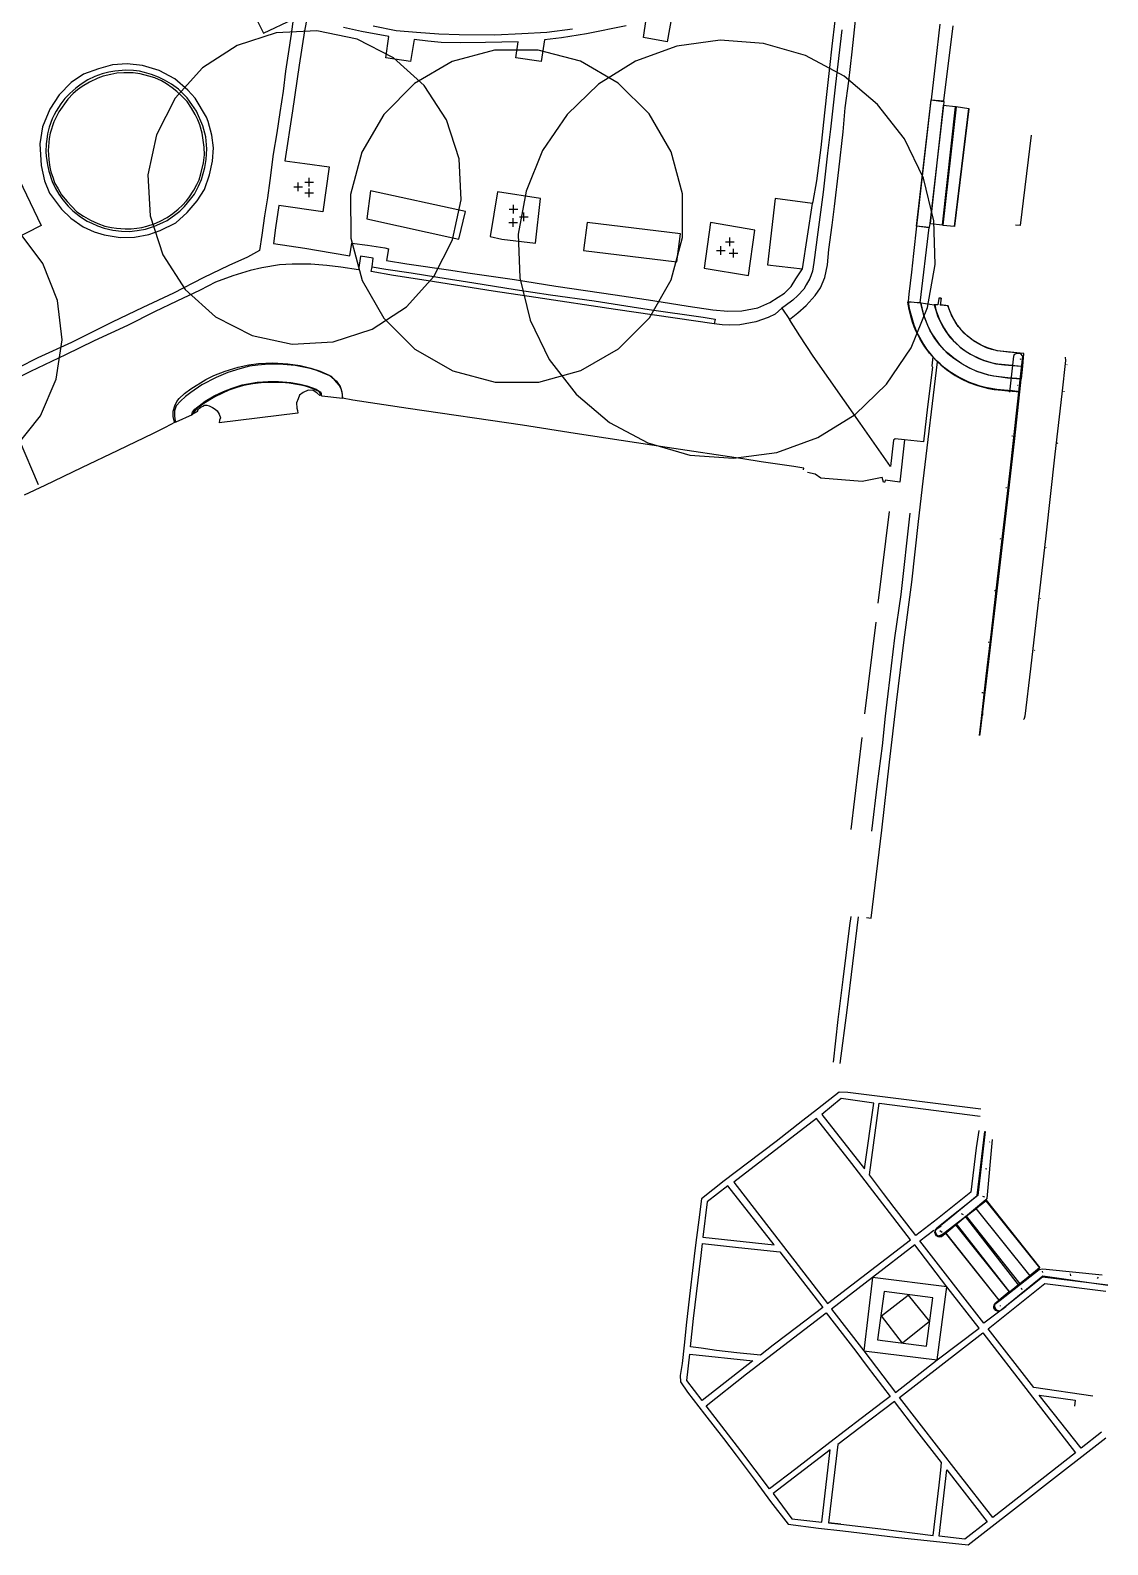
# Model space of a CAD drawing. Header units: metres. Extents: x 353335 to 353543, y 6929896 to 6930115.
# Drawn here: x 353406.55 to 353431.51, y 6930025.22 to 6930060.3 of the extents above; entities that cross this region are included whole.
import ezdxf

# ---------------------------------------------------------------- set-up
doc = ezdxf.new("R2010")
doc.units = ezdxf.units.M
for name, color, linetype in [('01 Overgang i belegg', 7, 'Continuous'), ('02 Trekkekum', 7, 'Continuous'), ('03 Benk', 7, 'Continuous'), ('04 Plantekasser bunn', 7, 'Continuous'), ('04 Plantekasser topp', 7, 'Continuous'), ('05 Dører', 7, 'Continuous'), ('5002 Fasadeliv_fortau', 7, 'Continuous'), ('5051 TrappBygg', 7, 'Continuous'), ('6002 MurLoddrett', 7, 'Continuous'), ('6013 Annet gjerde', 7, 'Continuous'), ('6113 Tre_dryppsone', 7, 'Continuous'), ('6113 Tre_stamme', 7, 'Continuous'), ('7038 Topp kantstein bakkant', 7, 'Continuous'), ('8253 Sluk_rist', 7, 'Continuous')]:
    doc.layers.add(name, color=color, linetype=linetype)

msp = doc.modelspace()

# ---------------------------------------------------------------- linework, layer by layer
at = {"layer": '01 Overgang i belegg', "color": 21, "true_color": 0xff9f80}
for p, q in [((353426.448, 6930049.149, 3.719), (353426.19, 6930047.032, 3.768)), ((353425.884, 6930044.467, 3.79), (353426.149, 6930046.591, 3.789)), ((353425.569, 6930041.784, 3.808), (353425.824, 6930043.915, 3.798))]:
    msp.add_line(p, q, dxfattribs=at)
for points in [[(353424.673, 6930056.285, 3.62), (353424.689, 6930056.327, 3.634), (353424.775, 6930056.809, 3.663), (353424.877, 6930057.58, 3.693), (353424.938, 6930058.164, 3.711), (353425.004, 6930058.807, 3.722), (353425.075, 6930059.434, 3.733), (353425.131, 6930059.928, 3.746), (353425.198, 6930060.517, 3.764), (353425.279, 6930061.167, 3.788), (353425.334, 6930061.708, 3.811), (353425.372, 6930062.132, 3.828), (353425.385, 6930062.249, 3.835), (353425.374, 6930062.266, 3.836), (353425.374, 6930062.441, 3.84), (353425.356, 6930062.549, 3.836), (353425.415, 6930063.041, 3.852)], [(353411.478, 6930061.181, 3.477), (353411.951, 6930060.229, 3.452), (353412.641, 6930060.554, 3.476), (353412.596, 6930060.206, 3.469), (353412.525, 6930059.747, 3.453), (353412.462, 6930059.349, 3.443), (353412.407, 6930058.882, 3.424), (353412.332, 6930058.392, 3.411), (353412.262, 6930057.92, 3.391), (353412.18, 6930057.427, 3.382), (353412.099, 6930056.819, 3.378), (353412.042, 6930056.414, 3.373), (353411.976, 6930055.995, 3.338), (353411.911, 6930055.554, 3.318), (353411.858, 6930055.195, 3.305), (353411.578, 6930055.04, 3.295), (353411.152, 6930054.85, 3.288), (353410.551, 6930054.564, 3.267), (353409.867, 6930054.206, 3.24), (353409.153, 6930053.874, 3.218), (353408.447, 6930053.534, 3.2), (353407.501, 6930053.065, 3.175), (353406.722, 6930052.711, 3.155), (353406.264, 6930052.481, 3.117)], [(353412.967, 6930060.596, 3.479), (353412.905, 6930060.281, 3.475), (353412.78, 6930059.488, 3.45), (353412.627, 6930058.43, 3.419), (353412.447, 6930057.27, 3.379), (353412.91, 6930057.213, 3.382), (353413.476, 6930057.134, 3.403), (353413.331, 6930056.089, 3.354), (353412.305, 6930056.24, 3.357), (353412.227, 6930055.722, 3.329), (353412.181, 6930055.358, 3.313), (353412.91, 6930055.251, 3.317), (353413.541, 6930055.145, 3.323), (353413.953, 6930055.075, 3.32), (353414.001, 6930055.368, 3.337), (353414.366, 6930055.318, 3.337), (353414.761, 6930055.255, 3.344), (353414.852, 6930055.231, 3.347), (353414.805, 6930054.962, 3.332), (353415.274, 6930054.888, 3.343), (353416.295, 6930054.739, 3.353), (353416.689, 6930054.675, 3.354), (353417.765, 6930054.521, 3.382), (353418.728, 6930054.372, 3.393), (353420.099, 6930054.169, 3.42), (353420.97, 6930054.04, 3.439), (353421.796, 6930053.91, 3.456), (353422.363, 6930053.82, 3.482), (353422.709, 6930053.79, 3.497), (353423.038, 6930053.8, 3.515), (353423.409, 6930053.865, 3.536), (353423.688, 6930053.992, 3.548), (353423.881, 6930054.115, 3.557), (353424.021, 6930054.204, 3.561), (353424.179, 6930054.361, 3.568), (353424.284, 6930054.538, 3.574), (353424.442, 6930054.774, 3.574)], [(353420.355, 6930060.402, 3.618), (353419.433, 6930060.21, 3.595), (353418.861, 6930060.117, 3.576), (353418.46, 6930060.074, 3.56), (353418.384, 6930059.575, 3.542), (353417.799, 6930059.659, 3.534), (353417.85, 6930060.026, 3.553), (353417.093, 6930060.014, 3.538), (353416.508, 6930060.004, 3.528), (353416.069, 6930060.015, 3.515), (353415.76, 6930060.046, 3.511), (353415.443, 6930060.08, 3.507), (353415.357, 6930059.572, 3.492), (353414.789, 6930059.657, 3.488), (353414.854, 6930060.153, 3.5), (353414.225, 6930060.266, 3.496), (353413.805, 6930060.357, 3.493)], [(353421.43, 6930060.717, 3.645), (353421.303, 6930060.026, 3.635), (353420.756, 6930060.127, 3.626), (353420.822, 6930060.555, 3.656)], [(353425.35, 6930060.307, 3.773), (353425.21, 6930059.05, 3.738), (353425.092, 6930058.007, 3.711), (353425.021, 6930057.446, 3.687), (353424.917, 6930056.544, 3.653), (353424.799, 6930055.617, 3.618), (353424.708, 6930054.919, 3.599), (353424.677, 6930054.716, 3.59), (353424.61, 6930054.548, 3.596), (353424.529, 6930054.404, 3.589), (353424.47, 6930054.3, 3.583), (353424.33, 6930054.155, 3.574), (353424.215, 6930054.049, 3.567), (353424.038, 6930053.912, 3.556), (353423.966, 6930053.858, 3.55), (353424.137, 6930053.597, 3.559), (353424.335, 6930053.755, 3.572), (353424.529, 6930053.923, 3.579), (353424.738, 6930054.155, 3.589), (353424.859, 6930054.328, 3.601), (353424.96, 6930054.573, 3.606), (353425.018, 6930054.861, 3.614), (353425.053, 6930055.22, 3.623), (353425.131, 6930055.783, 3.639), (353425.182, 6930056.215, 3.653), (353425.285, 6930057.067, 3.688), (353425.381, 6930057.946, 3.715), (353425.434, 6930058.496, 3.732), (353425.515, 6930059.117, 3.745), (353425.589, 6930059.8, 3.764), (353425.687, 6930060.666, 3.79)], [(353427.625, 6930060.438, 3.871), (353427.526, 6930059.554, 3.858), (353427.422, 6930058.684, 3.847)], [(353408.264, 6930055.557, 3.246), (353408.633, 6930055.496, 3.252), (353408.967, 6930055.508, 3.262), (353409.299, 6930055.569, 3.273), (353409.557, 6930055.658, 3.279), (353409.921, 6930055.839, 3.293), (353410.186, 6930056.073, 3.309), (353410.412, 6930056.348, 3.321), (353410.582, 6930056.607, 3.329), (353410.704, 6930056.951, 3.339), (353410.772, 6930057.266, 3.351), (353410.796, 6930057.571, 3.357), (353410.758, 6930057.868, 3.364), (353410.671, 6930058.185, 3.366), (353410.633, 6930058.285, 3.372), (353410.371, 6930058.72, 3.378), (353410.202, 6930058.91, 3.375), (353409.897, 6930059.17, 3.376), (353409.532, 6930059.367, 3.364), (353409.149, 6930059.481, 3.357), (353408.791, 6930059.519, 3.344), (353408.457, 6930059.498, 3.331), (353408.129, 6930059.401, 3.319), (353407.781, 6930059.277, 3.298), (353407.498, 6930059.085, 3.285), (353407.216, 6930058.802, 3.276), (353407, 6930058.471, 3.265), (353406.829, 6930058.057, 3.259), (353406.769, 6930057.669, 3.248), (353406.797, 6930057.167, 3.24), (353406.88, 6930056.809, 3.24), (353406.996, 6930056.525, 3.237), (353407.27, 6930056.156, 3.232), (353407.491, 6930055.944, 3.236), (353407.771, 6930055.746, 3.232), (353408.025, 6930055.631, 3.239), (353408.264, 6930055.557, 3.246)], [(353405.762, 6930055.247, 3.185), (353405.213, 6930056.329, 3.199), (353406.288, 6930056.84, 3.219), (353406.804, 6930055.777, 3.218), (353405.762, 6930055.247, 3.185)], [(353418.374, 6930056.398, 3.451), (353417.377, 6930056.557, 3.446), (353417.201, 6930055.518, 3.414), (353417.475, 6930055.46, 3.421), (353418.256, 6930055.362, 3.415), (353418.374, 6930056.398, 3.451)], [(353423.336, 6930055.669, 3.559), (353422.313, 6930055.845, 3.53), (353422.167, 6930054.785, 3.514), (353423.187, 6930054.619, 3.547), (353423.336, 6930055.669, 3.559)], [(353427.082, 6930055.758, 3.801), (353427.015, 6930055.129, 3.771), (353426.968, 6930054.692, 3.752), (353426.908, 6930054.187, 3.738), (353426.893, 6930054.013, 3.736)], [(353414.467, 6930054.821, 3.325), (353414.496, 6930055.016, 3.328), (353414.2, 6930055.063, 3.313), (353414.151, 6930054.751, 3.328), (353413.748, 6930054.808, 3.301), (353413.423, 6930054.846, 3.295), (353413.046, 6930054.877, 3.29), (353412.613, 6930054.879, 3.295), (353412.323, 6930054.865, 3.292), (353411.911, 6930054.796, 3.285), (353411.642, 6930054.733, 3.279), (353411.244, 6930054.612, 3.273), (353410.841, 6930054.463, 3.259), (353410.486, 6930054.277, 3.25), (353409.943, 6930054.024, 3.23), (353409.427, 6930053.778, 3.216), (353408.802, 6930053.462, 3.196), (353408.029, 6930053.102, 3.181), (353407.365, 6930052.779, 3.164), (353406.556, 6930052.394, 3.142), (353405.755, 6930051.99, 3.123), (353405.808, 6930051.88, 3.127), (353406.293, 6930050.807, 3.198), (353406.729, 6930049.779, 3.262)], [(353423.966, 6930053.858, 3.55), (353423.805, 6930053.723, 3.535), (353423.645, 6930053.643, 3.522), (353423.36, 6930053.543, 3.503), (353422.992, 6930053.477, 3.483), (353422.741, 6930053.469, 3.474), (353422.582, 6930053.476, 3.464), (353422.396, 6930053.5, 3.463)], [(353426.805, 6930050.808, 3.683), (353426.59, 6930050.831, 3.662), (353426.548, 6930050.803, 3.66), (353426.484, 6930050.192, 3.637), (353426.045, 6930050.814, 3.601), (353425.779, 6930051.193, 3.579), (353424.691, 6930052.747, 3.548), (353424.378, 6930053.217, 3.551), (353424.137, 6930053.597, 3.559)], [(353427.463, 6930052.73, 3.745), (353427.442, 6930052.528, 3.747), (353427.454, 6930052.49, 3.747), (353427.335, 6930051.573, 3.753), (353427.242, 6930050.767, 3.765)], [(353425.928, 6930039.749, 3.831), (353426.03, 6930039.734, 3.826), (353426.279, 6930041.773, 3.825), (353426.459, 6930043.349, 3.81), (353426.617, 6930044.726, 3.801), (353426.8, 6930046.178, 3.788), (353426.972, 6930047.517, 3.787), (353427.131, 6930048.921, 3.785), (353427.234, 6930049.856, 3.779), (353427.567, 6930052.621, 3.749)], [(353426.321, 6930049.829, 3.637), (353426.29, 6930049.936, 3.629), (353425.828, 6930049.844, 3.62), (353424.866, 6930049.921, 3.591), (353424.736, 6930050.017, 3.587), (353424.56, 6930050.052, 3.577)], [(353426.927, 6930049.11, 3.786), (353426.719, 6930047.227, 3.795), (353426.572, 6930046.229, 3.793), (353426.422, 6930044.929, 3.806), (353426.355, 6930044.413, 3.81), (353426.288, 6930043.725, 3.813), (353426.17, 6930042.845, 3.825), (353426.04, 6930041.746, 3.829)], [(353425.158, 6930036.401, 3.725), (353425.271, 6930037.384, 3.733), (353425.387, 6930038.31, 3.757), (353425.539, 6930039.562, 3.796), (353425.572, 6930039.775, 3.804)], [(353425.316, 6930036.364, 3.726), (353425.475, 6930037.604, 3.751), (353425.736, 6930039.763, 3.819)], [(353428.576, 6930035.309, 3.721), (353425.493, 6930035.697, 3.682), (353425.29, 6930035.707, 3.669), (353424.787, 6930035.312, 3.64)], [(353424.887, 6930035.19, 3.637), (353425.877, 6930033.926, 3.618), (353426.093, 6930035.452, 3.679), (353425.336, 6930035.555, 3.67), (353424.887, 6930035.19, 3.637)], [(353424.787, 6930035.312, 3.64), (353424.453, 6930035.046, 3.623), (353423.831, 6930034.562, 3.591), (353423.167, 6930034.058, 3.537), (353422.63, 6930033.653, 3.481), (353422.098, 6930033.234, 3.423), (353422.04, 6930032.746, 3.394), (353421.988, 6930032.336, 3.371), (353421.95, 6930032.034, 3.349), (353421.839, 6930031.112, 3.298), (353421.756, 6930030.379, 3.264), (353421.699, 6930029.843, 3.237), (353421.651, 6930029.423, 3.214), (353421.61, 6930029.145, 3.201), (353421.618, 6930028.996, 3.197), (353421.78, 6930028.752, 3.208), (353422.168, 6930028.249, 3.218), (353422.612, 6930027.68, 3.227), (353422.907, 6930027.3, 3.238), (353423.343, 6930026.708, 3.24), (353423.701, 6930026.222, 3.248), (353424.109, 6930025.702, 3.259), (353424.816, 6930025.608, 3.283), (353425.374, 6930025.543, 3.29), (353426.598, 6930025.394, 3.313), (353428.277, 6930025.223, 3.341), (353431.467, 6930027.696, 3.487)], [(353428.531, 6930034.816, 3.708), (353428.469, 6930034.416, 3.685), (353428.345, 6930033.39, 3.652), (353427.571, 6930032.768, 3.628), (353427.066, 6930032.382, 3.609), (353426.861, 6930032.651, 3.608), (353426.562, 6930033.032, 3.612), (353426.317, 6930033.356, 3.613), (353425.994, 6930033.786, 3.614), (353426.22, 6930035.45, 3.679), (353428.559, 6930035.149, 3.712)], [(353422.848, 6930033.618, 3.494), (353425.019, 6930030.806, 3.498), (353426.944, 6930032.287, 3.61), (353425.588, 6930034.048, 3.619), (353424.766, 6930035.09, 3.63), (353422.848, 6930033.618, 3.494)], [(353422.135, 6930032.348, 3.379), (353423.785, 6930032.165, 3.468), (353422.711, 6930033.537, 3.476), (353422.233, 6930033.16, 3.428), (353422.135, 6930032.348, 3.379)], [(353429.016, 6930030.634, 3.618), (353428.647, 6930030.35, 3.6), (353427.163, 6930032.26, 3.612), (353427.483, 6930032.506, 3.632)], [(353421.843, 6930029.802, 3.245), (353421.917, 6930030.46, 3.279), (353422.09, 6930031.919, 3.35), (353422.121, 6930032.198, 3.37), (353422.961, 6930032.106, 3.416), (353423.915, 6930032.005, 3.466), (353424.912, 6930030.713, 3.489), (353424.079, 6930030.083, 3.417), (353423.761, 6930029.843, 3.387), (353423.472, 6930029.611, 3.357), (353422.919, 6930029.669, 3.317), (353422.449, 6930029.722, 3.285), (353422.096, 6930029.771, 3.264), (353421.843, 6930029.802, 3.245)], [(353427.043, 6930032.166, 3.61), (353426.065, 6930031.414, 3.568), (353425.111, 6930030.679, 3.503), (353425.866, 6930029.716, 3.497), (353426.598, 6930028.748, 3.496), (353427.566, 6930029.503, 3.547), (353428.532, 6930030.24, 3.591), (353427.784, 6930031.199, 3.605), (353427.043, 6930032.166, 3.61)], [(353427.566, 6930029.503, 3.547), (353427.784, 6930031.199, 3.605), (353426.065, 6930031.414, 3.568), (353425.866, 6930029.716, 3.497), (353427.566, 6930029.503, 3.547)], [(353427.318, 6930029.824, 3.557), (353427.458, 6930030.94, 3.594), (353426.337, 6930031.09, 3.565), (353426.178, 6930029.964, 3.52), (353427.318, 6930029.824, 3.557)], [(353427.385, 6930030.389, 3.577), (353426.757, 6930029.889, 3.542), (353426.274, 6930030.521, 3.545), (353426.892, 6930031.001, 3.578), (353427.385, 6930030.389, 3.577)], [(353431.172, 6930028.666, 3.581), (353429.799, 6930028.865, 3.552), (353428.745, 6930030.22, 3.595), (353430.055, 6930031.275, 3.603), (353431.467, 6930031.093, 3.613)], [(353424.99, 6930030.59, 3.494), (353425.676, 6930029.703, 3.492), (353425.944, 6930029.351, 3.488), (353426.476, 6930028.654, 3.489), (353426.318, 6930028.539, 3.479), (353425.802, 6930028.145, 3.448), (353425.074, 6930027.593, 3.381), (353424.289, 6930026.979, 3.307), (353423.674, 6930026.519, 3.255), (353423.014, 6930027.394, 3.245), (353422.212, 6930028.44, 3.227), (353423.146, 6930029.178, 3.315), (353424.99, 6930030.59, 3.494)], [(353426.692, 6930028.636, 3.493), (353428.622, 6930030.133, 3.585), (353430.77, 6930027.354, 3.473), (353428.85, 6930025.855, 3.372), (353428.058, 6930026.876, 3.435), (353426.692, 6930028.636, 3.493)], [(353422.119, 6930028.562, 3.225), (353421.763, 6930029.029, 3.209), (353421.835, 6930029.637, 3.236), (353423.293, 6930029.48, 3.337), (353422.119, 6930028.562, 3.225)], [(353425.327, 6930025.7, 3.294), (353425.045, 6930025.73, 3.29), (353425.327, 6930025.7, 3.294), (353426.258, 6930025.589, 3.312), (353427.467, 6930025.437, 3.331), (353427.608, 6930026.604, 3.402), (353427.65, 6930026.946, 3.43), (353427.666, 6930027.125, 3.443), (353427.089, 6930027.864, 3.477), (353426.57, 6930028.538, 3.484), (353425.778, 6930027.935, 3.438), (353425.259, 6930027.547, 3.391), (353425.045, 6930025.73, 3.29)], [(353431.373, 6930027.828, 3.5), (353430.9, 6930027.457, 3.476), (353429.925, 6930028.684, 3.545), (353430.761, 6930028.57, 3.558), (353430.741, 6930028.435, 3.557)], [(353423.763, 6930026.411, 3.254), (353424.192, 6930025.819, 3.264), (353424.887, 6930025.744, 3.286), (353425.081, 6930027.422, 3.374), (353423.763, 6930026.411, 3.254)], [(353427.789, 6930026.959, 3.432), (353428.721, 6930025.754, 3.364), (353428.206, 6930025.353, 3.344), (353427.611, 6930025.42, 3.337), (353427.789, 6930026.959, 3.432)]]:
    msp.add_polyline3d(points, dxfattribs=at)
at = {"layer": '02 Trekkekum', "color": 201, "true_color": 0xdf80ff}
msp.add_polyline3d([(353424.442, 6930054.774, 3.574), (353424.673, 6930056.285, 3.62), (353423.809, 6930056.4, 3.578), (353423.629, 6930054.865, 3.547), (353424.442, 6930054.774, 3.574)], dxfattribs=at)
at = {"layer": '03 Benk', "color": 151, "true_color": 0x80bfff}
for points in [[(353414.431, 6930056.577, 4.19), (353414.346, 6930055.926, 4.157), (353416.476, 6930055.46, 4.21), (353416.631, 6930056.1, 4.222), (353414.431, 6930056.577, 4.19)], [(353421.616, 6930055.58, 4.288), (353419.456, 6930055.845, 4.261), (353419.371, 6930055.197, 4.226), (353421.531, 6930054.933, 4.295), (353421.616, 6930055.58, 4.288)]]:
    msp.add_polyline3d(points, dxfattribs=at)
at = {"layer": '04 Plantekasser bunn', "color": 11, "true_color": 0xff8080}
msp.add_polyline3d([(353407.107, 6930056.765, 3.246), (353407.195, 6930056.62, 3.242), (353407.269, 6930056.484, 3.255), (353407.401, 6930056.329, 3.249), (353407.502, 6930056.219, 3.25), (353407.627, 6930056.092, 3.255), (353407.785, 6930055.994, 3.257), (353407.943, 6930055.9, 3.257), (353408.11, 6930055.824, 3.249), (353408.277, 6930055.761, 3.257), (353408.432, 6930055.73, 3.26), (353408.55, 6930055.712, 3.264), (353408.751, 6930055.698, 3.271), (353408.888, 6930055.701, 3.274), (353409.015, 6930055.712, 3.277), (353409.133, 6930055.732, 3.281), (353409.249, 6930055.757, 3.283), (353409.416, 6930055.814, 3.286), (353409.546, 6930055.869, 3.287), (353409.722, 6930055.963, 3.299), (353409.854, 6930056.05, 3.304), (353409.973, 6930056.149, 3.316), (353410.077, 6930056.247, 3.316), (353410.165, 6930056.346, 3.324), (353410.225, 6930056.419, 3.328), (353410.336, 6930056.593, 3.336), (353410.409, 6930056.727, 3.336), (353410.46, 6930056.83, 3.343), (353410.501, 6930056.968, 3.347), (353410.564, 6930057.224, 3.352), (353410.583, 6930057.411, 3.36), (353410.579, 6930057.588, 3.366), (353410.531, 6930057.913, 3.377), (353410.474, 6930058.103, 3.375), (353410.429, 6930058.224, 3.374), (353410.37, 6930058.347, 3.37), (353410.286, 6930058.489, 3.375), (353410.187, 6930058.644, 3.376), (353410.073, 6930058.753, 3.375), (353409.948, 6930058.875, 3.376), (353409.834, 6930058.966, 3.374), (353409.706, 6930059.055, 3.372), (353409.586, 6930059.124, 3.366), (353409.438, 6930059.196, 3.37), (353409.293, 6930059.236, 3.348), (353409.096, 6930059.287, 3.353), (353408.936, 6930059.307, 3.346), (353408.787, 6930059.311, 3.345), (353408.713, 6930059.312, 3.335), (353408.557, 6930059.301, 3.336), (353408.416, 6930059.275, 3.328), (353408.235, 6930059.231, 3.319), (353408.115, 6930059.187, 3.312), (353407.92, 6930059.095, 3.299), (353407.754, 6930058.996, 3.294), (353407.639, 6930058.92, 3.287), (353407.546, 6930058.831, 3.28), (353407.42, 6930058.698, 3.28), (353407.209, 6930058.406, 3.268), (353407.098, 6930058.174, 3.259), (353407.011, 6930057.914, 3.249), (353406.985, 6930057.788, 3.258), (353406.963, 6930057.513, 3.249), (353406.967, 6930057.42, 3.25), (353406.981, 6930057.292, 3.249), (353407.003, 6930057.126, 3.254), (353407.028, 6930057.016, 3.248), (353407.076, 6930056.873, 3.251), (353407.107, 6930056.765, 3.246)], dxfattribs=at)
at = {"layer": '04 Plantekasser topp', "color": 21, "true_color": 0xff9f80}
msp.add_polyline3d([(353407.259, 6930058.595, 3.803), (353407.15, 6930058.422, 3.808), (353407.104, 6930058.339, 3.808), (353407.056, 6930058.247, 3.802), (353406.987, 6930058.049, 3.804), (353406.948, 6930057.899, 3.798), (353406.941, 6930057.826, 3.799), (353406.92, 6930057.663, 3.799), (353406.911, 6930057.481, 3.799), (353406.919, 6930057.38, 3.802), (353406.951, 6930057.18, 3.805), (353406.978, 6930057.032, 3.802), (353407.056, 6930056.792, 3.8), (353407.124, 6930056.649, 3.801), (353407.21, 6930056.499, 3.801), (353407.3, 6930056.368, 3.8), (353407.427, 6930056.219, 3.801), (353407.533, 6930056.114, 3.803), (353407.711, 6930055.974, 3.801), (353407.87, 6930055.874, 3.801), (353407.977, 6930055.825, 3.799), (353408.103, 6930055.769, 3.801), (353408.263, 6930055.715, 3.803), (353408.464, 6930055.668, 3.8), (353408.665, 6930055.646, 3.803), (353408.846, 6930055.639, 3.803), (353409.028, 6930055.655, 3.802), (353409.222, 6930055.692, 3.799), (353409.423, 6930055.759, 3.802), (353409.619, 6930055.844, 3.793), (353409.72, 6930055.89, 3.789), (353409.924, 6930056.04, 3.793), (353410.015, 6930056.108, 3.793), (353410.122, 6930056.215, 3.794), (353410.259, 6930056.383, 3.796), (353410.35, 6930056.504, 3.793), (353410.443, 6930056.685, 3.798), (353410.513, 6930056.836, 3.797), (353410.595, 6930057.116, 3.798), (353410.625, 6930057.3, 3.8), (353410.637, 6930057.548, 3.797), (353410.615, 6930057.829, 3.797), (353410.545, 6930058.085, 3.798), (353410.398, 6930058.42, 3.798), (353410.181, 6930058.735, 3.799), (353409.982, 6930058.93, 3.798), (353409.821, 6930059.049, 3.798), (353409.662, 6930059.139, 3.8), (353409.516, 6930059.21, 3.799), (353409.359, 6930059.27, 3.799), (353409.194, 6930059.32, 3.799), (353409.082, 6930059.345, 3.801), (353408.939, 6930059.365, 3.8), (353408.761, 6930059.371, 3.802), (353408.506, 6930059.351, 3.799), (353408.369, 6930059.325, 3.8), (353408.218, 6930059.288, 3.802), (353408.047, 6930059.226, 3.801), (353407.883, 6930059.147, 3.811), (353407.724, 6930059.049, 3.809), (353407.601, 6930058.953, 3.809), (353407.465, 6930058.835, 3.81), (353407.351, 6930058.713, 3.806), (353407.259, 6930058.595, 3.803)], dxfattribs=at)
at = {"layer": '05 Dører', "color": 52, "true_color": 0xd2d200}
msp.add_line((353412.749, 6930051.426, 3.628), (353410.924, 6930051.206, 3.619), dxfattribs=at)
msp.add_polyline3d([(353429.741, 6930057.867, 4.482), (353429.488, 6930055.772, 4.494), (353429.379, 6930055.782, 4.49)], dxfattribs=at)
at = {"layer": '5002 Fasadeliv_fortau', "color": 201, "true_color": 0xdf80ff}
for p, q in [((353427.929, 6930060.402, 3.871), (353427.712, 6930058.658, 3.859)), ((353427.17, 6930053.981, 3.736), (353427.379, 6930055.73, 3.808))]:
    msp.add_line(p, q, dxfattribs=at)
for points in [[(353424.467, 6930050.118, 3.581), (353424.471, 6930050.153, 3.576), (353424.244, 6930050.197, 3.578), (353423.487, 6930050.305, 3.571), (353423.056, 6930050.369, 3.564), (353421.303, 6930050.637, 3.521), (353419.174, 6930050.957, 3.489), (353417.957, 6930051.148, 3.469), (353415.306, 6930051.537, 3.424), (353414.026, 6930051.73, 3.376), (353413.782, 6930051.774, 3.38)], [(353409.904, 6930051.221, 3.318), (353409.675, 6930051.097, 3.296), (353409.397, 6930050.961, 3.288), (353408.575, 6930050.567, 3.273), (353407.733, 6930050.16, 3.267), (353406.885, 6930049.752, 3.261), (353406.407, 6930049.533, 3.209)], [(353427.242, 6930050.767, 3.765), (353426.805, 6930050.808, 3.683), (353426.695, 6930049.834, 3.673), (353426.354, 6930049.876, 3.633), (353426.347, 6930049.83, 3.641), (353426.321, 6930049.829, 3.637)]]:
    msp.add_polyline3d(points, dxfattribs=at)
at = {"layer": '5051 TrappBygg', "color": 11, "true_color": 0xff8080}
for p, q in [((353427.416, 6930058.68, 3.971), (353427.422, 6930058.684, 3.847)), ((353427.704, 6930058.553, 4.135), (353427.399, 6930055.82, 4.127)), ((353427.683, 6930055.792, 4.137), (353427.989, 6930058.521, 4.134)), ((353428.004, 6930058.524, 4.297), (353427.69, 6930055.786, 4.299)), ((353428.295, 6930058.478, 4.308), (353427.966, 6930055.757, 4.301)), ((353427.086, 6930055.764, 3.962), (353427.082, 6930055.758, 3.801)), ((353427.652, 6930054.089, 4.295), (353427.602, 6930054.082, 4.295)), ((353427.652, 6930054.089, 4.295), (353427.633, 6930053.927, 4.295)), ((353427.652, 6930054.089, 4.456), (353427.652, 6930054.089, 4.295)), ((353426.893, 6930054.013, 3.736), (353427.17, 6930053.981, 3.736)), ((353413.782, 6930051.774, 3.445), (353413.782, 6930051.774, 3.38)), ((353428.693, 6930033.189, 4.321), (353429.934, 6930031.639, 4.332)), ((353429.449, 6930031.242, 3.995), (353428.22, 6930032.824, 3.99)), ((353428.459, 6930033.009, 4.321), (353429.707, 6930031.449, 4.336)), ((353427.985, 6930032.633, 3.819), (353429.229, 6930031.076, 3.826)), ((353428.006, 6930032.653, 3.993), (353429.235, 6930031.074, 3.99))]:
    msp.add_line(p, q, dxfattribs=at)
for points in [[(353427.717, 6930058.642, 3.973), (353427.416, 6930058.68, 3.971), (353427.086, 6930055.764, 3.962), (353427.379, 6930055.73, 3.967), (353427.379, 6930055.73, 3.808), (353427.082, 6930055.758, 3.801), (353427.422, 6930058.684, 3.847), (353427.712, 6930058.658, 3.859), (353427.717, 6930058.642, 3.973)], [(353427.717, 6930058.642, 3.973), (353427.709, 6930058.559, 3.973), (353427.396, 6930055.824, 3.972), (353427.379, 6930055.73, 3.967)], [(353427.396, 6930055.824, 3.972), (353427.399, 6930055.82, 4.127), (353427.683, 6930055.792, 4.137), (353427.69, 6930055.786, 4.299), (353427.966, 6930055.757, 4.301), (353427.965, 6930055.75, 4.456), (353428.296, 6930058.484, 4.453), (353428.295, 6930058.478, 4.308), (353428.004, 6930058.524, 4.297), (353427.989, 6930058.521, 4.134), (353427.704, 6930058.553, 4.135), (353427.709, 6930058.559, 3.973)], [(353429.571, 6930052.807, 4.294), (353429.565, 6930052.812, 4.462), (353429.186, 6930052.849, 4.461), (353428.955, 6930052.875, 4.459), (353428.732, 6930052.939, 4.46), (353428.584, 6930053, 4.458), (353428.486, 6930053.054, 4.458), (353428.4, 6930053.114, 4.459), (353428.336, 6930053.159, 4.458), (353428.282, 6930053.202, 4.457), (353428.2, 6930053.277, 4.456), (353428.122, 6930053.36, 4.457), (353428.086, 6930053.402, 4.458), (353428.031, 6930053.468, 4.453), (353427.99, 6930053.528, 4.453), (353427.94, 6930053.617, 4.455), (353427.894, 6930053.707, 4.457), (353427.842, 6930053.837, 4.46), (353427.818, 6930053.914, 4.459), (353427.644, 6930053.94, 4.449), (353427.652, 6930054.089, 4.456), (353427.6, 6930054.09, 4.455), (353427.602, 6930054.082, 4.295), (353427.575, 6930053.934, 4.292)], [(353427.186, 6930053.983, 3.954), (353426.884, 6930054.001, 3.946), (353426.893, 6930054.013, 3.736)], [(353429.475, 6930051.926, 3.937), (353429.306, 6930051.944, 3.94), (353429.113, 6930051.962, 3.942), (353428.944, 6930051.976, 3.941), (353428.764, 6930052.008, 3.944), (353428.681, 6930052.025, 3.95), (353428.56, 6930052.057, 3.949), (353428.425, 6930052.099, 3.949), (353428.295, 6930052.15, 3.95), (353428.145, 6930052.22, 3.949), (353427.995, 6930052.3, 3.948), (353427.858, 6930052.387, 3.949), (353427.73, 6930052.48, 3.947), (353427.628, 6930052.569, 3.948), (353427.54, 6930052.65, 3.948), (353427.447, 6930052.749, 3.947), (353427.384, 6930052.82, 3.946), (353427.327, 6930052.894, 3.948), (353427.28, 6930052.964, 3.949), (353427.216, 6930053.064, 3.947), (353427.16, 6930053.157, 3.945), (353427.119, 6930053.233, 3.946), (353427.077, 6930053.319, 3.945), (353427.053, 6930053.372, 3.944), (353427.029, 6930053.426, 3.943), (353426.992, 6930053.534, 3.944), (353426.957, 6930053.644, 3.944), (353426.933, 6930053.733, 3.943), (353426.911, 6930053.833, 3.945), (353426.884, 6930054.001, 3.946)], [(353426.893, 6930054.013, 3.736), (353426.916, 6930053.855, 3.736), (353427.025, 6930053.474, 3.733), (353427.094, 6930053.295, 3.732), (353427.251, 6930053.013, 3.737), (353427.317, 6930052.913, 3.738), (353427.426, 6930052.779, 3.744), (353427.463, 6930052.73, 3.745), (353427.567, 6930052.621, 3.749)], [(353429.511, 6930052.217, 3.95), (353429.195, 6930052.24, 3.944), (353428.874, 6930052.283, 3.947), (353428.759, 6930052.309, 3.95), (353428.488, 6930052.394, 3.95), (353428.314, 6930052.47, 3.951), (353428.134, 6930052.57, 3.952), (353427.948, 6930052.698, 3.952), (353427.809, 6930052.806, 3.948), (353427.626, 6930053.003, 3.949), (353427.51, 6930053.156, 3.948), (353427.404, 6930053.328, 3.946), (353427.345, 6930053.455, 3.952), (353427.256, 6930053.689, 3.952), (353427.195, 6930053.935, 3.951), (353427.186, 6930053.983, 3.954)], [(353427.186, 6930053.983, 3.954), (353427.191, 6930053.981, 4.119), (353427.49, 6930053.938, 4.127), (353427.523, 6930053.838, 4.124), (353427.571, 6930053.682, 4.121), (353427.624, 6930053.569, 4.12), (353427.694, 6930053.427, 4.121), (353427.763, 6930053.316, 4.119), (353427.853, 6930053.192, 4.121), (353427.961, 6930053.079, 4.122), (353428.104, 6930052.95, 4.122), (353428.185, 6930052.887, 4.121), (353428.331, 6930052.793, 4.12), (353428.525, 6930052.693, 4.121), (353428.642, 6930052.649, 4.117), (353428.75, 6930052.615, 4.116), (353428.922, 6930052.571, 4.118), (353429.122, 6930052.551, 4.119), (353429.405, 6930052.528, 4.121), (353429.543, 6930052.513, 4.117), (353429.51, 6930052.225, 4.11)], [(353429.51, 6930052.225, 4.11), (353429.196, 6930052.246, 4.11), (353428.871, 6930052.285, 4.111), (353428.755, 6930052.311, 4.112), (353428.482, 6930052.397, 4.111), (353428.318, 6930052.472, 4.113), (353428.135, 6930052.572, 4.111), (353427.946, 6930052.702, 4.112), (353427.807, 6930052.82, 4.108), (353427.725, 6930052.897, 4.111), (353427.625, 6930053.01, 4.108), (353427.512, 6930053.162, 4.109), (353427.444, 6930053.266, 4.108), (353427.402, 6930053.338, 4.109), (353427.348, 6930053.457, 4.114), (353427.293, 6930053.599, 4.116), (353427.256, 6930053.699, 4.116), (353427.198, 6930053.936, 4.116), (353427.191, 6930053.981, 4.119)], [(353427.575, 6930053.934, 4.292), (353427.505, 6930053.935, 4.291), (353427.49, 6930053.938, 4.127)], [(353427.505, 6930053.935, 4.291), (353427.534, 6930053.823, 4.29), (353427.571, 6930053.71, 4.29), (353427.61, 6930053.614, 4.289), (353427.662, 6930053.506, 4.289), (353427.73, 6930053.385, 4.291), (353427.811, 6930053.261, 4.29), (353427.862, 6930053.194, 4.29), (353427.936, 6930053.11, 4.29), (353427.993, 6930053.054, 4.289), (353428.091, 6930052.966, 4.289), (353428.15, 6930052.92, 4.289), (353428.257, 6930052.843, 4.288), (353428.366, 6930052.778, 4.286), (353428.529, 6930052.7, 4.285), (353428.635, 6930052.657, 4.285), (353428.715, 6930052.63, 4.285), (353428.838, 6930052.597, 4.284), (353428.969, 6930052.572, 4.284), (353429.135, 6930052.554, 4.284), (353429.291, 6930052.539, 4.283), (353429.512, 6930052.518, 4.283), (353429.548, 6930052.515, 4.285)], [(353429.543, 6930052.513, 4.117), (353429.548, 6930052.515, 4.285), (353429.571, 6930052.807, 4.294), (353429.216, 6930052.84, 4.292), (353428.96, 6930052.869, 4.293), (353428.832, 6930052.899, 4.293), (353428.702, 6930052.943, 4.292), (353428.55, 6930053.015, 4.293), (353428.403, 6930053.104, 4.293), (353428.317, 6930053.171, 4.293), (353428.265, 6930053.215, 4.299), (353428.189, 6930053.284, 4.297), (353428.132, 6930053.34, 4.296), (353428.052, 6930053.439, 4.296), (353427.968, 6930053.564, 4.295), (353427.896, 6930053.699, 4.296), (353427.846, 6930053.819, 4.294), (353427.808, 6930053.911, 4.297), (353427.633, 6930053.927, 4.295)], [(353409.894, 6930051.221, 3.44), (353409.861, 6930051.355, 3.436), (353409.863, 6930051.478, 3.428), (353409.896, 6930051.6, 3.426), (353409.942, 6930051.695, 3.424), (353410.001, 6930051.766, 3.419), (353410.12, 6930051.884, 3.418), (353410.266, 6930051.994, 3.414), (353410.613, 6930052.209, 3.413), (353410.804, 6930052.298, 3.409), (353411.065, 6930052.401, 3.403), (353411.364, 6930052.494, 3.405), (353411.614, 6930052.544, 3.407), (353411.839, 6930052.578, 3.407), (353412.17, 6930052.596, 3.406), (353412.52, 6930052.573, 3.409), (353412.799, 6930052.534, 3.41), (353413.049, 6930052.472, 3.412), (353413.265, 6930052.401, 3.411), (353413.491, 6930052.301, 3.419), (353413.644, 6930052.166, 3.433), (353413.727, 6930052.045, 3.437), (353413.768, 6930051.921, 3.442), (353413.782, 6930051.774, 3.445)], [(353413.782, 6930051.774, 3.38), (353413.783, 6930051.859, 3.376), (353413.756, 6930051.974, 3.369), (353413.704, 6930052.074, 3.366), (353413.595, 6930052.198, 3.355), (353413.532, 6930052.274, 3.367), (353413.413, 6930052.327, 3.349), (353413.187, 6930052.414, 3.343), (353413.062, 6930052.455, 3.338), (353412.919, 6930052.487, 3.334), (353412.686, 6930052.53, 3.331), (353412.315, 6930052.566, 3.331), (353412.075, 6930052.563, 3.323), (353411.823, 6930052.541, 3.321), (353411.625, 6930052.513, 3.32), (353411.404, 6930052.458, 3.317), (353411.123, 6930052.374, 3.309), (353410.855, 6930052.256, 3.307), (353410.521, 6930052.082, 3.301), (353410.266, 6930051.909, 3.302), (353410.149, 6930051.817, 3.3), (353410.026, 6930051.703, 3.297), (353409.93, 6930051.597, 3.295), (353409.893, 6930051.483, 3.302), (353409.887, 6930051.36, 3.311), (353409.904, 6930051.254, 3.316), (353409.904, 6930051.221, 3.318)], [(353427.567, 6930052.621, 3.749), (353427.646, 6930052.55, 3.754), (353427.782, 6930052.441, 3.759), (353427.982, 6930052.3, 3.765), (353428.116, 6930052.226, 3.768), (353428.295, 6930052.14, 3.77), (353428.5, 6930052.069, 3.776), (353428.75, 6930052.003, 3.78), (353428.885, 6930051.979, 3.781), (353429.061, 6930051.961, 3.784), (353429.202, 6930051.948, 3.781), (353429.393, 6930051.931, 3.777), (353429.472, 6930051.925, 3.781)], [(353409.894, 6930051.221, 3.44), (353409.931, 6930051.224, 3.439), (353410.305, 6930051.395, 3.45), (353410.291, 6930051.398, 3.609), (353410.311, 6930051.454, 3.599), (353410.363, 6930051.522, 3.601), (353410.604, 6930051.703, 3.596), (353410.807, 6930051.827, 3.596), (353411.025, 6930051.934, 3.593), (353411.223, 6930052.01, 3.596), (353411.462, 6930052.083, 3.596), (353411.805, 6930052.146, 3.597), (353412.058, 6930052.165, 3.595), (353412.299, 6930052.165, 3.599), (353412.586, 6930052.137, 3.601), (353412.799, 6930052.097, 3.605), (353412.959, 6930052.059, 3.6), (353413.173, 6930051.988, 3.606), (353413.265, 6930051.923, 3.611), (353413.289, 6930051.886, 3.612), (353413.288, 6930051.843, 3.612), (353413.307, 6930051.83, 3.445), (353413.782, 6930051.774, 3.445)], [(353413.307, 6930051.83, 3.445), (353413.239, 6930051.927, 3.438), (353413.136, 6930051.976, 3.436), (353413.043, 6930052.013, 3.44), (353412.924, 6930052.05, 3.436), (353412.82, 6930052.08, 3.429), (353412.722, 6930052.095, 3.43), (353412.544, 6930052.125, 3.43), (353412.381, 6930052.141, 3.426), (353412.173, 6930052.141, 3.427), (353411.959, 6930052.135, 3.428), (353411.703, 6930052.111, 3.429), (353411.49, 6930052.068, 3.433), (353411.333, 6930052.023, 3.435), (353411.152, 6930051.959, 3.432), (353410.824, 6930051.805, 3.433), (353410.571, 6930051.651, 3.432), (353410.4, 6930051.526, 3.446), (353410.345, 6930051.458, 3.441), (353410.315, 6930051.405, 3.441), (353410.305, 6930051.395, 3.45)], [(353429.472, 6930051.925, 3.781), (353429.475, 6930051.926, 3.937), (353429.511, 6930052.217, 3.95)], [(353413.288, 6930051.843, 3.612), (353413.257, 6930051.841, 3.618), (353413.189, 6930051.902, 3.612), (353413.102, 6930051.951, 3.613), (353412.991, 6930051.962, 3.62), (353412.87, 6930051.907, 3.611), (353412.788, 6930051.848, 3.61), (353412.753, 6930051.76, 3.606), (353412.714, 6930051.666, 3.617), (353412.723, 6930051.545, 3.616), (353412.738, 6930051.492, 3.622), (353412.749, 6930051.426, 3.628)], [(353410.291, 6930051.398, 3.609), (353410.433, 6930051.471, 3.607), (353410.431, 6930051.501, 3.605), (353410.445, 6930051.523, 3.604), (353410.471, 6930051.544, 3.605), (353410.503, 6930051.565, 3.606), (353410.543, 6930051.59, 3.608), (353410.587, 6930051.613, 3.61), (353410.636, 6930051.612, 3.611), (353410.693, 6930051.597, 3.61), (353410.771, 6930051.556, 3.607), (353410.831, 6930051.522, 3.611), (353410.876, 6930051.479, 3.612), (353410.922, 6930051.408, 3.612), (353410.953, 6930051.323, 3.612), (353410.936, 6930051.268, 3.616), (353410.924, 6930051.206, 3.619)], [(353409.931, 6930051.224, 3.439), (353409.894, 6930051.221, 3.44), (353409.904, 6930051.221, 3.318)], [(353428.231, 6930032.831, 4.165), (353428.46, 6930033.005, 4.165), (353428.459, 6930033.009, 4.321), (353428.693, 6930033.189, 4.321), (353428.695, 6930033.201, 4.496), (353429.942, 6930031.636, 4.496), (353429.934, 6930031.639, 4.332), (353429.707, 6930031.449, 4.336), (353429.705, 6930031.446, 4.167), (353429.474, 6930031.261, 4.167)], [(353427.754, 6930032.449, 3.812), (353427.985, 6930032.633, 3.819), (353428.006, 6930032.653, 3.993), (353428.22, 6930032.824, 3.99), (353428.231, 6930032.831, 4.165), (353429.474, 6930031.261, 4.167), (353429.449, 6930031.242, 3.995), (353429.235, 6930031.074, 3.99), (353429.229, 6930031.076, 3.826), (353429.001, 6930030.884, 3.818)], [(353428.988, 6930030.887, 3.647), (353429.001, 6930030.884, 3.818), (353427.754, 6930032.449, 3.812), (353427.756, 6930032.446, 3.647), (353428.988, 6930030.887, 3.647)]]:
    msp.add_polyline3d(points, dxfattribs=at)
at = {"layer": '6002 MurLoddrett', "color": 171, "true_color": 0x8080ff}
for points in [[(353429.472, 6930051.925, 3.781), (353429.348, 6930050.771, 3.786), (353429.207, 6930049.566, 3.79), (353428.928, 6930047.184, 3.797), (353428.682, 6930045.088, 3.805), (353428.629, 6930044.646, 3.807), (353428.547, 6930044.003, 3.812), (353428.546, 6930043.962, 3.808), (353428.592, 6930044.36, 3.85), (353428.701, 6930045.341, 3.926), (353428.822, 6930046.362, 4.001), (353428.964, 6930047.595, 4.085), (353429.123, 6930048.97, 4.189), (353429.329, 6930050.753, 4.316), (353429.57, 6930052.803, 4.461)], [(353427.756, 6930032.446, 3.649), (353427.657, 6930032.374, 3.642), (353427.612, 6930032.363, 3.644), (353427.566, 6930032.38, 3.637), (353427.527, 6930032.423, 3.634), (353427.512, 6930032.482, 3.639), (353427.526, 6930032.522, 3.639), (353427.8, 6930032.746, 3.638), (353428.49, 6930033.309, 3.657), (353428.666, 6930034.791, 3.716)], [(353428.666, 6930034.791, 3.716), (353428.672, 6930034.793, 4.492), (353428.501, 6930033.309, 4.497), (353427.635, 6930032.613, 3.872), (353427.557, 6930032.551, 3.868), (353427.517, 6930032.501, 3.872), (353427.513, 6930032.478, 3.872), (353427.523, 6930032.45, 3.875), (353427.541, 6930032.417, 3.874), (353427.564, 6930032.394, 3.875), (353427.595, 6930032.378, 3.874), (353427.64, 6930032.391, 3.873), (353427.689, 6930032.414, 3.874), (353427.75, 6930032.458, 3.876), (353428.632, 6930033.152, 4.492), (353428.695, 6930033.201, 4.496)], [(353429.942, 6930031.636, 4.496), (353429.864, 6930031.565, 4.493), (353428.987, 6930030.868, 3.876), (353428.893, 6930030.782, 3.869), (353428.89, 6930030.726, 3.871), (353428.912, 6930030.685, 3.87), (353428.971, 6930030.642, 3.865), (353429.011, 6930030.641, 3.861), (353429.046, 6930030.657, 3.867), (353429.133, 6930030.73, 3.873), (353430.009, 6930031.453, 4.499), (353431.514, 6930031.232, 4.481), (353431.514, 6930031.232, 3.607), (353430.005, 6930031.42, 3.608), (353429.016, 6930030.634, 3.618), (353428.985, 6930030.637, 3.622), (353428.957, 6930030.646, 3.622), (353428.93, 6930030.659, 3.63), (353428.902, 6930030.695, 3.632), (353428.888, 6930030.728, 3.632), (353428.886, 6930030.769, 3.632), (353428.902, 6930030.81, 3.637), (353428.988, 6930030.887, 3.647)]]:
    msp.add_polyline3d(points, dxfattribs=at)
at = {"layer": '6013 Annet gjerde', "color": 11, "true_color": 0xff8080}
for p, q in [((353429.489, 6930052.68, 5.302), (353429.508, 6930052.685, 4.299)), ((353430.569, 6930052.547, 5.314), (353430.571, 6930052.559, 4.476)), ((353429.426, 6930052.067, 5.258), (353429.433, 6930052.074, 4.221)), ((353430.502, 6930051.925, 5.276), (353430.505, 6930051.938, 4.435)), ((353429.309, 6930050.892, 5.178), (353429.296, 6930050.892, 4.141)), ((353430.357, 6930050.723, 5.191), (353430.34, 6930050.74, 4.354)), ((353429.167, 6930049.701, 5.088), (353429.156, 6930049.696, 4.054)), ((353429.041, 6930048.512, 5.005), (353429.02, 6930048.518, 3.972)), ((353430.09, 6930048.313, 4.994), (353430.079, 6930048.32, 4.256)), ((353428.915, 6930047.317, 4.925), (353428.89, 6930047.313, 3.877)), ((353429.947, 6930047.145, 4.908), (353429.95, 6930047.134, 4.218)), ((353428.767, 6930046.12, 4.83), (353428.75, 6930046.124, 3.814)), ((353429.816, 6930045.937, 4.815), (353429.808, 6930045.925, 4.23)), ((353428.627, 6930044.951, 4.745), (353428.597, 6930044.951, 3.813)), ((353428.785, 6930034.554, 5.281), (353428.777, 6930034.549, 4.497)), ((353428.716, 6930033.919, 5.273), (353428.683, 6930033.931, 4.504)), ((353428.616, 6930033.292, 4.51), (353428.662, 6930033.276, 5.283)), ((353428.115, 6930032.892, 4.196), (353428.166, 6930032.87, 4.94)), ((353427.626, 6930032.502, 3.897), (353427.681, 6930032.463, 4.68)), ((353430.008, 6930031.524, 4.507), (353430.003, 6930031.561, 5.279)), ((353430.647, 6930031.5, 5.284), (353430.65, 6930031.452, 4.502)), ((353431.293, 6930031.42, 5.281), (353431.272, 6930031.388, 4.525)), ((353429.53, 6930031.124, 4.193), (353429.515, 6930031.167, 4.939)), ((353429.029, 6930030.745, 3.888), (353429.027, 6930030.766, 4.659))]:
    msp.add_line(p, q, dxfattribs=at)
for points in [[(353429.247, 6930051.912, 4.878), (353429.34, 6930052.752, 5.371), (353429.355, 6930052.798, 5.394), (353429.413, 6930052.821, 5.41), (353429.489, 6930052.812, 5.413), (353429.54, 6930052.75, 5.413), (353429.494, 6930052.343, 5.38), (353429.164, 6930049.323, 5.158), (353428.616, 6930044.549, 4.816), (353428.615, 6930044.45, 4.758), (353428.61, 6930044.436, 4.692)], [(353430.528, 6930052.726, 5.314), (353430.538, 6930052.645, 5.405), (353430.452, 6930051.879, 5.357), (353430.29, 6930050.475, 5.251), (353430.081, 6930048.59, 5.11), (353429.727, 6930045.505, 4.892), (353429.597, 6930044.411, 4.813), (353429.578, 6930044.354, 4.771), (353429.568, 6930044.335, 4.726), (353429.562, 6930044.333, 4.691)], [(353428.839, 6930034.606, 5.38), (353428.71, 6930033.239, 5.379), (353428.688, 6930033.213, 5.377), (353427.787, 6930032.452, 4.775), (353427.664, 6930032.356, 4.775), (353427.623, 6930032.343, 4.777), (353427.583, 6930032.351, 4.775), (353427.547, 6930032.375, 4.778), (353427.525, 6930032.413, 4.78), (353427.511, 6930032.446, 4.78), (353427.517, 6930032.483, 4.778), (353427.539, 6930032.512, 4.779), (353427.581, 6930032.555, 4.775), (353427.653, 6930032.611, 4.775)], [(353429.151, 6930030.731, 4.771), (353429.089, 6930030.683, 4.776), (353429.04, 6930030.65, 4.777), (353429.003, 6930030.632, 4.776), (353428.962, 6930030.631, 4.777), (353428.916, 6930030.65, 4.776), (353428.887, 6930030.672, 4.777), (353428.873, 6930030.699, 4.78), (353428.872, 6930030.729, 4.776), (353428.875, 6930030.751, 4.777), (353428.9, 6930030.79, 4.773), (353429.025, 6930030.884, 4.771), (353429.922, 6930031.599, 5.376), (353430.007, 6930031.61, 5.379), (353430.085, 6930031.604, 5.382), (353431.387, 6930031.474, 5.349)]]:
    msp.add_polyline3d(points, dxfattribs=at)
at = {"layer": '6113 Tre_dryppsone', "color": 58, "true_color": 0x4c4c00, "flags": 128}
for points, elevation in [([(353414.121, 6930060.087), (353413.192, 6930060.285), (353412.243, 6930060.236), (353411.339, 6930059.943), (353410.542, 6930059.426), (353409.906, 6930058.72), (353409.474, 6930057.874), (353409.276, 6930056.945), (353409.325, 6930055.996), (353409.618, 6930055.092), (353410.135, 6930054.295), (353410.841, 6930053.659), (353411.687, 6930053.227), (353412.616, 6930053.029), (353413.565, 6930053.078), (353414.469, 6930053.371), (353415.266, 6930053.888), (353415.902, 6930054.594), (353416.334, 6930055.44), (353416.532, 6930056.369), (353416.483, 6930057.318), (353416.19, 6930058.222), (353415.673, 6930059.019), (353414.967, 6930059.655), (353414.121, 6930060.087)], 3.425), ([(353421.528, 6930059.927), (353420.576, 6930059.583), (353419.715, 6930059.049), (353418.985, 6930058.348), (353418.416, 6930057.51), (353418.035, 6930056.572), (353417.856, 6930055.575), (353417.889, 6930054.563), (353418.131, 6930053.58), (353418.572, 6930052.668), (353419.194, 6930051.869), (353419.968, 6930051.216), (353420.86, 6930050.738), (353421.833, 6930050.456), (353422.843, 6930050.383), (353423.846, 6930050.521), (353424.798, 6930050.865), (353425.659, 6930051.399), (353426.389, 6930052.1), (353426.958, 6930052.938), (353427.339, 6930053.876), (353427.518, 6930054.873), (353427.485, 6930055.885), (353427.243, 6930056.868), (353426.802, 6930057.78), (353426.18, 6930058.579), (353425.406, 6930059.232), (353424.514, 6930059.71), (353423.541, 6930059.992), (353422.531, 6930060.065), (353421.528, 6930059.927)], 3.547), ([(353418.317, 6930059.838), (353417.305, 6930059.836), (353416.327, 6930059.573), (353415.451, 6930059.065), (353414.737, 6930058.349), (353414.232, 6930057.471), (353413.972, 6930056.493), (353413.973, 6930055.481), (353414.237, 6930054.504), (353414.744, 6930053.628), (353415.461, 6930052.913), (353416.339, 6930052.408), (353417.317, 6930052.148), (353418.329, 6930052.15), (353419.306, 6930052.413), (353420.182, 6930052.921), (353420.897, 6930053.637), (353421.401, 6930054.515), (353421.662, 6930055.493), (353421.66, 6930056.505), (353421.397, 6930057.482), (353420.889, 6930058.358), (353420.172, 6930059.073), (353419.295, 6930059.578), (353418.317, 6930059.838)], 3.493), ([(353406.217, 6930050.648), (353406.787, 6930051.369), (353407.151, 6930052.214), (353407.285, 6930053.124), (353407.178, 6930054.038), (353406.838, 6930054.892), (353406.289, 6930055.63)], 3.149)]:
    msp.add_lwpolyline(points, dxfattribs=dict(at, elevation=elevation))
at = {"layer": '6113 Tre_stamme', "color": 38, "true_color": 0x262600}
for p, q in [((353412.657, 6930056.673, 3.367), (353412.857, 6930056.673, 3.367)), ((353412.757, 6930056.573, 3.367), (353412.757, 6930056.773, 3.367)), ((353412.914, 6930056.776, 3.368), (353413.114, 6930056.776, 3.368)), ((353413.011, 6930056.433, 3.351), (353413.011, 6930056.633, 3.351)), ((353413.014, 6930056.676, 3.368), (353413.014, 6930056.876, 3.368)), ((353412.911, 6930056.533, 3.351), (353413.111, 6930056.533, 3.351)), ((353417.747, 6930056.051, 3.417), (353417.747, 6930056.251, 3.417)), ((353417.637, 6930055.844, 3.4), (353417.837, 6930055.844, 3.4)), ((353417.647, 6930056.151, 3.417), (353417.847, 6930056.151, 3.417)), ((353417.737, 6930055.744, 3.4), (353417.737, 6930055.944, 3.4)), ((353417.886, 6930055.975, 3.404), (353418.086, 6930055.975, 3.404)), ((353417.986, 6930055.875, 3.404), (353417.986, 6930056.075, 3.404)), ((353422.761, 6930055.296, 3.524), (353422.761, 6930055.496, 3.524)), ((353422.447, 6930055.193, 3.533), (353422.647, 6930055.193, 3.533)), ((353422.547, 6930055.093, 3.533), (353422.547, 6930055.293, 3.533)), ((353422.661, 6930055.396, 3.524), (353422.861, 6930055.396, 3.524)), ((353422.846, 6930055.031, 3.543), (353422.846, 6930055.231, 3.543)), ((353422.746, 6930055.131, 3.543), (353422.946, 6930055.131, 3.543))]:
    msp.add_line(p, q, dxfattribs=at)
at = {"layer": '7038 Topp kantstein bakkant', "color": 30, "true_color": 0xff8000}
msp.add_polyline3d([(353414.495, 6930060.402, 3.495), (353415.023, 6930060.294, 3.5), (353415.495, 6930060.251, 3.502), (353416.018, 6930060.217, 3.511), (353416.49, 6930060.196, 3.525), (353417.312, 6930060.193, 3.543), (353417.942, 6930060.224, 3.561), (353418.517, 6930060.25, 3.566), (353419.109, 6930060.33, 3.586)], dxfattribs=at)
at = {"layer": '8253 Sluk_rist', "color": 151, "true_color": 0x80bfff}
msp.add_polyline3d([(353422.422, 6930053.602, 3.468), (353422.396, 6930053.5, 3.463), (353420.111, 6930053.831, 3.399), (353418.26, 6930054.106, 3.374), (353417.278, 6930054.256, 3.352), (353415.722, 6930054.501, 3.341), (353414.963, 6930054.615, 3.332), (353414.444, 6930054.708, 3.327), (353414.467, 6930054.821, 3.325), (353414.784, 6930054.765, 3.332), (353415.375, 6930054.677, 3.343), (353415.993, 6930054.58, 3.347), (353416.83, 6930054.444, 3.353), (353417.783, 6930054.293, 3.367), (353418.603, 6930054.169, 3.382), (353419.614, 6930054.03, 3.398), (353420.346, 6930053.916, 3.414), (353420.891, 6930053.832, 3.416), (353422.14, 6930053.65, 3.451), (353422.422, 6930053.602, 3.468)], dxfattribs=at)

doc.saveas('drawing.dxf')
